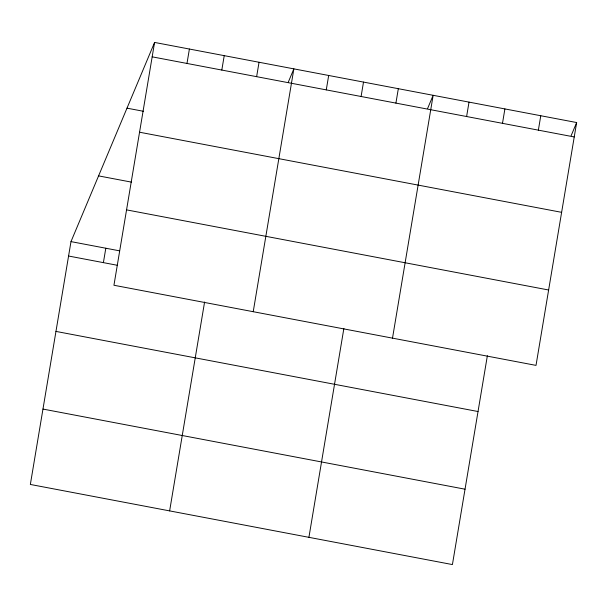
<?xml version="1.0" encoding="UTF-8"?>
<svg xmlns="http://www.w3.org/2000/svg" width="607" height="607" viewBox="0 0 607 607"><rect width="100%" height="100%" fill="white"/><g stroke="black" fill="none" stroke-linecap="round" stroke-linejoin="round"><path stroke-width="0.91" d="M154.58 42.429L113.941 285.26L536.011 365.384L576.65 122.546L154.58 42.429L70.989 241.616L30.35 484.454L452.42 564.571L487.375 355.694M103.395 262.641L105.808 248.225M186.986 63.447L189.399 49.038M221.813 70.055L224.226 55.647M169.634 510.889L204.589 302.013M256.632 76.664L259.045 62.255M253.225 311.702L293.864 68.864L288.348 82.013M326.27 89.889L328.683 75.473M361.097 96.498L363.502 82.089M308.917 537.332L343.873 328.448M395.916 103.107L398.329 88.698M392.509 338.137L433.148 95.307L427.632 108.456M466.608 116.529L469.021 102.12M502.49 123.335L504.895 108.926M538.363 130.148L540.776 115.74M571.134 135.695L576.65 122.546M152.167 56.838L574.237 136.954M126.992 108.16L143.487 111.293M139.557 132.22L561.627 212.336M98.569 175.886L131.56 182.146M126.56 209.878L548.629 290.002M70.989 241.616L119.549 250.835M68.576 256.025L117.143 265.244M55.958 331.407L478.028 411.531M42.968 409.072L465.03 489.196"/></g></svg>
